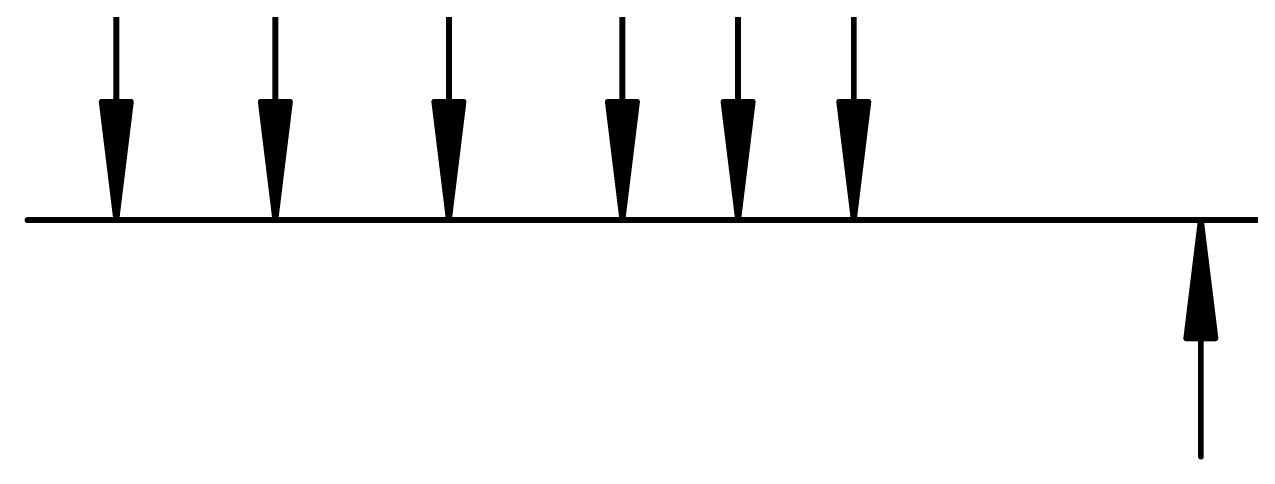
# Model space of a CAD drawing. Extents: x -31 to 85, y -21 to 97.
# Drawn here: x -30.91 to -3.99, y -5.27 to 4.3 of the extents above; entities that cross this region are included whole.
import ezdxf

# ---------------------------------------------------------------- set-up
doc = ezdxf.new("R2010")
doc.units = 0
doc.layers.add('47', color=253, linetype='CONTINUOUS')

msp = doc.modelspace()

# ---------------------------------------------------------------- linework, layer by layer
at = {"layer": '47', "const_width": 0.13}
for points in [[(-28.8925, 0), (-28.8925, 84.963)], [(-25.4, 0), (-25.4, 79.9465)], [(-21.59, 0), (-21.59, 73.5965)], [(-17.78, 0), (-17.78, 34.9885)], [(-15.24, 0), (-15.24, 32.512)], [(-12.7, 0), (-12.7, 19.685)], [(-28.8925, 0), (-29.2117, 2.6)], [(-29.2117, 2.6), (-28.5733, 2.6)], [(-28.8925, 0), (-29.1525, 2.6)], [(-28.8925, 0), (-29.0225, 2.6)], [(-28.5733, 2.6), (-28.8925, 0)], [(-28.7625, 2.6), (-28.8925, 0)], [(-28.6325, 2.6), (-28.8925, 0)], [(-25.4, 0), (-25.7192, 2.6)], [(-25.7192, 2.6), (-25.0808, 2.6)], [(-25.4, 0), (-25.66, 2.6)], [(-25.4, 0), (-25.53, 2.6)], [(-25.0808, 2.6), (-25.4, 0)], [(-25.27, 2.6), (-25.4, 0)], [(-25.14, 2.6), (-25.4, 0)], [(-21.59, 0), (-21.9092, 2.6)], [(-21.9092, 2.6), (-21.2708, 2.6)], [(-21.59, 0), (-21.85, 2.6)], [(-21.59, 0), (-21.72, 2.6)], [(-21.2708, 2.6), (-21.59, 0)], [(-21.46, 2.6), (-21.59, 0)], [(-21.33, 2.6), (-21.59, 0)], [(-17.78, 0), (-18.0992, 2.6)], [(-18.0992, 2.6), (-17.4608, 2.6)], [(-17.78, 0), (-18.04, 2.6)], [(-17.78, 0), (-17.91, 2.6)], [(-17.4608, 2.6), (-17.78, 0)], [(-17.65, 2.6), (-17.78, 0)], [(-17.52, 2.6), (-17.78, 0)], [(-15.24, 0), (-15.5592, 2.6)], [(-15.5592, 2.6), (-14.9208, 2.6)], [(-15.24, 0), (-15.5, 2.6)], [(-15.24, 0), (-15.37, 2.6)], [(-14.9208, 2.6), (-15.24, 0)], [(-15.11, 2.6), (-15.24, 0)], [(-14.98, 2.6), (-15.24, 0)], [(-12.7, 0), (-13.0192, 2.6)], [(-13.0192, 2.6), (-12.3808, 2.6)], [(-12.7, 0), (-12.96, 2.6)], [(-12.7, 0), (-12.83, 2.6)], [(-12.3808, 2.6), (-12.7, 0)], [(-12.57, 2.6), (-12.7, 0)], [(-12.44, 2.6), (-12.7, 0)], [(0, 0), (-30.8425, 0)], [(0, 0), (-27.35, 0)], [(0.01, 0), (-23.54, 0)], [(0.01, 0), (-19.73, 0)], [(0.01, 0), (-17.19, 0)], [(0.01, 0), (-14.65, 0)], [(0.01, 0), (-7.03, 0)], [(-5.08, 0), (-5.3992, -2.6)], [(-5.08, 0), (-5.34, -2.6)], [(-5.08, 0), (-5.21, -2.6)], [(-5.08, 0), (-5.08, -5.2)], [(-4.7608, -2.6), (-5.08, 0)], [(-4.95, -2.6), (-5.08, 0)], [(-4.82, -2.6), (-5.08, 0)], [(-5.3992, -2.6), (-4.7608, -2.6)]]:
    msp.add_lwpolyline(points, dxfattribs=at)
at = {"layer": '47', "const_width": 0.065}
for points in [[(-29.1795, 2.604, 1), (-29.244, 2.596)], [(-29.2117, 2.6325, 1), (-29.2117, 2.5675)], [(-29.1202, 2.6032, 1), (-29.1848, 2.5968)], [(-28.99, 2.6016, 1), (-29.055, 2.5984)], [(-28.73, 2.5984, 1), (-28.795, 2.6016)], [(-28.6002, 2.5968, 1), (-28.6648, 2.6032)], [(-28.541, 2.596, 1), (-28.6055, 2.604)], [(-28.5733, 2.5675, 1), (-28.5733, 2.6325)], [(-25.687, 2.604, 1), (-25.7515, 2.596)], [(-25.7192, 2.6325, 1), (-25.7192, 2.5675)], [(-25.6277, 2.6032, 1), (-25.6923, 2.5968)], [(-25.4975, 2.6016, 1), (-25.5625, 2.5984)], [(-25.2375, 2.5984, 1), (-25.3025, 2.6016)], [(-25.1077, 2.5968, 1), (-25.1723, 2.6032)], [(-25.0485, 2.596, 1), (-25.113, 2.604)], [(-25.0808, 2.5675, 1), (-25.0808, 2.6325)], [(-21.877, 2.604, 1), (-21.9415, 2.596)], [(-21.9092, 2.6325, 1), (-21.9092, 2.5675)], [(-21.8177, 2.6032, 1), (-21.8823, 2.5968)], [(-21.6875, 2.6016, 1), (-21.7525, 2.5984)], [(-21.4275, 2.5984, 1), (-21.4925, 2.6016)], [(-21.2977, 2.5968, 1), (-21.3623, 2.6032)], [(-21.2385, 2.596, 1), (-21.303, 2.604)], [(-21.2708, 2.5675, 1), (-21.2708, 2.6325)], [(-18.067, 2.604, 1), (-18.1315, 2.596)], [(-18.0992, 2.6325, 1), (-18.0992, 2.5675)], [(-18.0077, 2.6032, 1), (-18.0723, 2.5968)], [(-17.8775, 2.6016, 1), (-17.9425, 2.5984)], [(-17.6175, 2.5984, 1), (-17.6825, 2.6016)], [(-17.4877, 2.5968, 1), (-17.5523, 2.6032)], [(-17.4285, 2.596, 1), (-17.493, 2.604)], [(-17.4608, 2.5675, 1), (-17.4608, 2.6325)], [(-15.527, 2.604, 1), (-15.5915, 2.596)], [(-15.5592, 2.6325, 1), (-15.5592, 2.5675)], [(-15.4677, 2.6032, 1), (-15.5323, 2.5968)], [(-15.3375, 2.6016, 1), (-15.4025, 2.5984)], [(-15.0775, 2.5984, 1), (-15.1425, 2.6016)], [(-14.9477, 2.5968, 1), (-15.0123, 2.6032)], [(-14.8885, 2.596, 1), (-14.953, 2.604)], [(-14.9208, 2.5675, 1), (-14.9208, 2.6325)], [(-12.987, 2.604, 1), (-13.0515, 2.596)], [(-13.0192, 2.6325, 1), (-13.0192, 2.5675)], [(-12.9277, 2.6032, 1), (-12.9923, 2.5968)], [(-12.7975, 2.6016, 1), (-12.8625, 2.5984)], [(-12.5375, 2.5984, 1), (-12.6025, 2.6016)], [(-12.4077, 2.5968, 1), (-12.4723, 2.6032)], [(-12.3485, 2.596, 1), (-12.413, 2.604)], [(-12.3808, 2.5675, 1), (-12.3808, 2.6325)], [(-30.8425, 0.0325, 1), (-30.8425, -0.0325)], [(-28.9248, 0.004, 1), (-28.8602, -0.004)], [(-28.9248, 0.0032, 1), (-28.8602, -0.0032)], [(-28.925, -0.0016, 1), (-28.86, 0.0016)], [(-28.925, 0.0016, 1), (-28.86, -0.0016)], [(-28.925, 0, 1), (-28.86, 0)], [(-28.9248, -0.004, 1), (-28.8602, 0.004)], [(-28.9248, -0.0032, 1), (-28.8602, 0.0032)], [(-27.35, 0.0325, 1), (-27.35, -0.0325)], [(-25.4323, 0.004, 1), (-25.3677, -0.004)], [(-25.4323, 0.0032, 1), (-25.3677, -0.0032)], [(-25.4325, -0.0016, 1), (-25.3675, 0.0016)], [(-25.4325, 0.0016, 1), (-25.3675, -0.0016)], [(-25.4325, 0, 1), (-25.3675, 0)], [(-25.4323, -0.004, 1), (-25.3677, 0.004)], [(-25.4323, -0.0032, 1), (-25.3677, 0.0032)], [(-23.54, 0.0325, 1), (-23.54, -0.0325)], [(-21.6223, 0.004, 1), (-21.5577, -0.004)], [(-21.6223, 0.0032, 1), (-21.5577, -0.0032)], [(-21.6225, -0.0016, 1), (-21.5575, 0.0016)], [(-21.6225, 0.0016, 1), (-21.5575, -0.0016)], [(-21.6225, 0, 1), (-21.5575, 0)], [(-21.6223, -0.004, 1), (-21.5577, 0.004)], [(-21.6223, -0.0032, 1), (-21.5577, 0.0032)], [(-19.73, 0.0325, 1), (-19.73, -0.0325)], [(-17.8123, 0.004, 1), (-17.7477, -0.004)], [(-17.8123, 0.0032, 1), (-17.7477, -0.0032)], [(-17.8125, -0.0016, 1), (-17.7475, 0.0016)], [(-17.8125, 0.0016, 1), (-17.7475, -0.0016)], [(-17.8125, 0, 1), (-17.7475, 0)], [(-17.8123, -0.004, 1), (-17.7477, 0.004)], [(-17.8123, -0.0032, 1), (-17.7477, 0.0032)], [(-17.19, 0.0325, 1), (-17.19, -0.0325)], [(-15.2723, 0.004, 1), (-15.2077, -0.004)], [(-15.2723, 0.0032, 1), (-15.2077, -0.0032)], [(-15.2725, -0.0016, 1), (-15.2075, 0.0016)], [(-15.2725, 0.0016, 1), (-15.2075, -0.0016)], [(-15.2725, 0, 1), (-15.2075, 0)], [(-15.2723, -0.004, 1), (-15.2077, 0.004)], [(-15.2723, -0.0032, 1), (-15.2077, 0.0032)], [(-14.65, 0.0325, 1), (-14.65, -0.0325)], [(-12.7323, 0.004, 1), (-12.6677, -0.004)], [(-12.7323, 0.0032, 1), (-12.6677, -0.0032)], [(-12.7325, -0.0016, 1), (-12.6675, 0.0016)], [(-12.7325, 0.0016, 1), (-12.6675, -0.0016)], [(-12.7325, 0, 1), (-12.6675, 0)], [(-12.7323, -0.004, 1), (-12.6677, 0.004)], [(-12.7323, -0.0032, 1), (-12.6677, 0.0032)], [(-7.03, 0.0325, 1), (-7.03, -0.0325)], [(-5.0475, 0, 1), (-5.1125, 0)], [(-5.0477, 0.004, 1), (-5.1123, -0.004)], [(-5.0475, -0.0016, 1), (-5.1125, 0.0016)], [(-5.0475, 0.0016, 1), (-5.1125, -0.0016)], [(-5.0477, 0.0032, 1), (-5.1123, -0.0032)], [(-5.0477, -0.004, 1), (-5.1123, 0.004)], [(-5.0477, -0.0032, 1), (-5.1123, 0.0032)], [(-5.3992, -2.5675, 1), (-5.3992, -2.6325)], [(-5.4315, -2.596, 1), (-5.367, -2.604)], [(-5.3723, -2.5968, 1), (-5.3077, -2.6032)], [(-5.2425, -2.5984, 1), (-5.1775, -2.6016)], [(-4.9825, -2.6016, 1), (-4.9175, -2.5984)], [(-4.8523, -2.6032, 1), (-4.7877, -2.5968)], [(-4.793, -2.604, 1), (-4.7285, -2.596)], [(-4.7608, -2.6325, 1), (-4.7608, -2.5675)], [(-5.1125, -5.2, 1), (-5.0475, -5.2)]]:
    msp.add_lwpolyline(points, format="xyb", dxfattribs=at)

doc.saveas('drawing.dxf')
